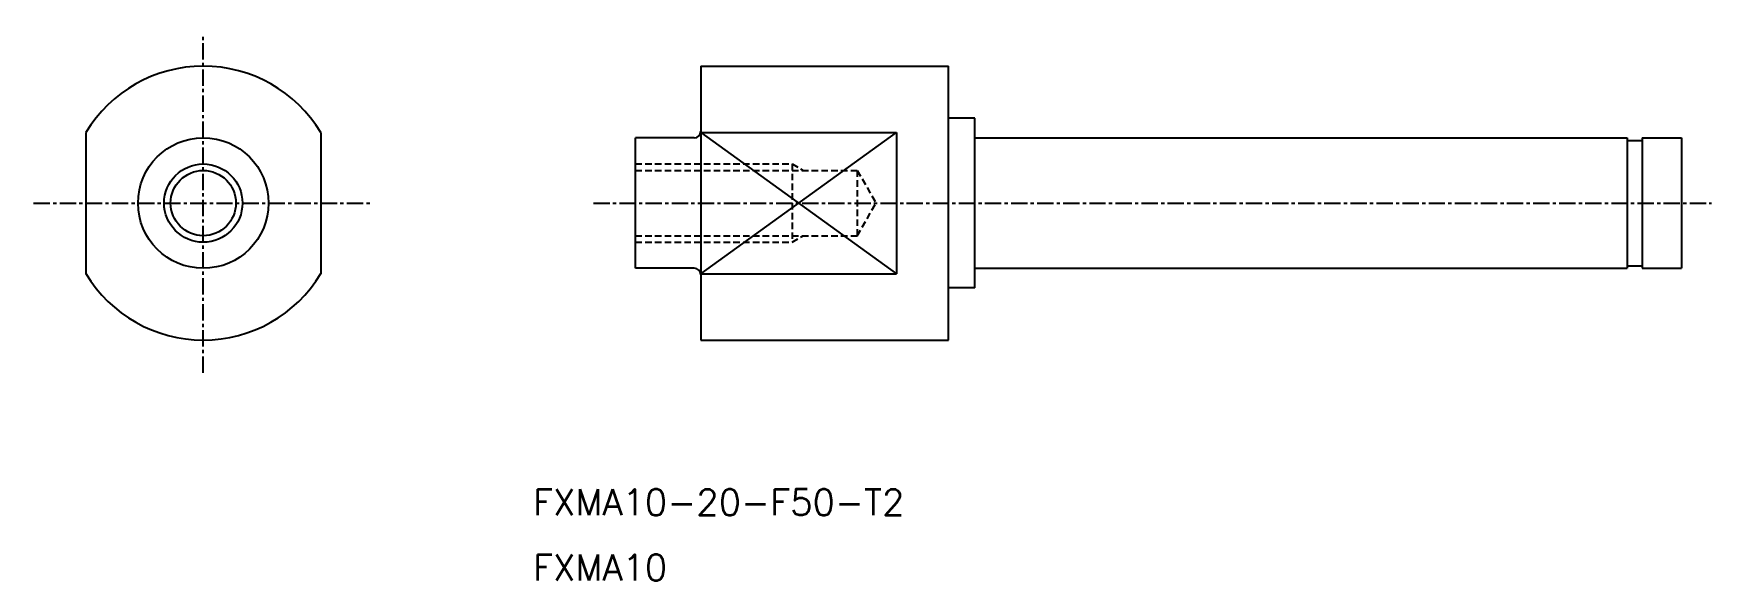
# Model space of a CAD drawing. Extents: x -20858 to -19844, y 30600 to 30979.
# Drawn here: x -20857.8 to -20729.2, y 30936.7 to 30978.6 of the extents above; entities outside this region: 1.
import ezdxf

# ---------------------------------------------------------------- set-up
doc = ezdxf.new("R2010")
doc.units = 0
doc.header["$PDMODE"] = 1
doc.linetypes.add('CENTER', pattern=[2, 1.25, -0.25, 0.25, -0.25])
doc.linetypes.add('DASHED', pattern=[0.75, 0.5, -0.25])
doc.layers.get('0').update_dxf_attribs({"linetype": 'CONTINUOUS'})
doc.layers.add('CENTER', color=1, linetype='CENTER')
doc.styles.add('MISUMI', font='txt.shx')

msp = doc.modelspace()

# ---------------------------------------------------------------- linework, layer by layer
at = {"color": 7, "linetype": 'CONTINUOUS'}
for p, q in [((-20806.67, 30976.14), (-20787.67, 30976.14)), ((-20806.67, 30976.14), (-20806.67, 30955.14)), ((-20787.67, 30955.14), (-20787.67, 30976.14)), ((-20785.67, 30972.14), (-20787.67, 30972.14)), ((-20785.67, 30959.14), (-20785.67, 30972.14)), ((-20853.78, 30971.04), (-20853.78, 30960.23)), ((-20835.78, 30971.04), (-20835.78, 30960.23)), ((-20811.67, 30960.64), (-20811.67, 30970.64)), ((-20807.17, 30970.64), (-20811.67, 30970.64)), ((-20806.67, 30971.04), (-20791.67, 30971.04)), ((-20791.67, 30971.04), (-20791.67, 30960.23)), ((-20785.67, 30970.64), (-20735.67, 30970.64)), ((-20735.67, 30970.64), (-20735.67, 30960.64)), ((-20735.67, 30970.44), (-20734.52, 30970.44)), ((-20734.52, 30970.64), (-20734.52, 30960.64)), ((-20734.52, 30970.64), (-20731.52, 30970.64)), ((-20731.52, 30970.64), (-20731.52, 30960.64)), ((-20807.17, 30960.64), (-20811.67, 30960.64)), ((-20806.67, 30960.23), (-20791.67, 30960.23)), ((-20785.67, 30960.64), (-20735.67, 30960.64)), ((-20735.67, 30960.84), (-20734.52, 30960.84)), ((-20734.52, 30960.64), (-20731.52, 30960.64)), ((-20785.67, 30959.14), (-20787.67, 30959.14)), ((-20806.67, 30955.14), (-20787.67, 30955.14))]:
    msp.add_line(p, q, dxfattribs=at)
at = {"color": 3, "linetype": 'CONTINUOUS'}
for p, q in [((-20806.67, 30971.04), (-20791.67, 30960.23)), ((-20806.67, 30960.23), (-20791.67, 30971.04))]:
    msp.add_line(p, q, dxfattribs=at)
at = {"color": 3, "linetype": 'DASHED'}
for p, q in [((-20811.67, 30968.64), (-20799.67, 30968.64)), ((-20811.67, 30968.14), (-20794.67, 30968.14)), ((-20799.67, 30968.64), (-20799.67, 30962.64)), ((-20799.67, 30968.64), (-20798.81, 30968.14)), ((-20794.67, 30968.14), (-20794.67, 30963.14)), ((-20794.67, 30968.14), (-20793.23, 30965.64)), ((-20794.67, 30963.14), (-20793.23, 30965.64)), ((-20811.67, 30963.14), (-20794.67, 30963.14)), ((-20811.67, 30962.64), (-20799.67, 30962.64)), ((-20799.67, 30962.64), (-20798.81, 30963.14))]:
    msp.add_line(p, q, dxfattribs=at)
at = {"color": 7, "linetype": 'CONTINUOUS'}
for radius in [5, 2.5]:
    msp.add_circle((-20844.78, 30965.64), radius, dxfattribs=at)
at = {"color": 3, "linetype": 'CONTINUOUS'}
msp.add_circle((-20844.78, 30965.64), 3, dxfattribs=at)
at = {"color": 7, "linetype": 'CONTINUOUS'}
for centre, radius, start, end in [((-20844.78, 30965.64), 10.5, 31.0027, 148.9973), ((-20807.17, 30971.14), 0.5, 270, 0), ((-20844.78, 30965.64), 10.5, 211.0027, 328.9973), ((-20807.17, 30960.14), 0.5, 0, 90)]:
    msp.add_arc(centre, radius, start, end, dxfattribs=at)
msp.add_point((-19844.35, 30599.58), dxfattribs=at)
at = {"layer": 'CENTER', "color": 1, "linetype": 'CENTER'}
for p, q in [((-20844.78, 30952.64), (-20844.78, 30978.64)), ((-20857.78, 30965.64), (-20831.78, 30965.64)), ((-20814.89, 30965.64), (-20729.22, 30965.64))]:
    msp.add_line(p, q, dxfattribs=at)

# ---------------------------------------------------------------- texts
at = {"color": 7, "linetype": 'CONTINUOUS', "style": 'MISUMI'}
for s, p in [('FXMA10-20-F50-T2', (-20819.52, 30941.71)), ('FXMA10', (-20819.52, 30936.71))]:
    msp.add_text(s, height=2, dxfattribs=at).set_placement(p)

doc.saveas('drawing.dxf')
